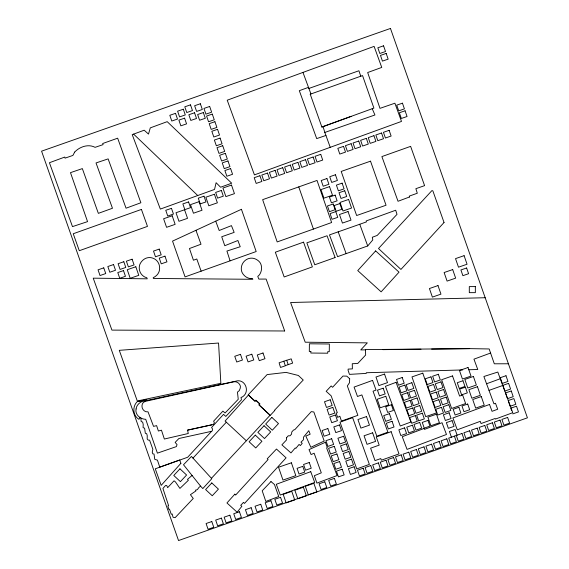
<?xml version="1.0" encoding="UTF-8"?>
<svg xmlns="http://www.w3.org/2000/svg" width="569" height="569" viewBox="0 0 569 569"><rect width="100%" height="100%" fill="white"/><g stroke="black" fill="none" stroke-linecap="round" stroke-linejoin="round"><path stroke-width="0.85" d="M462.718 369.935L366.251 372.738L366.265 373.399L349.451 374.381L348.1 370.327L348.143 369.11L352.375 368.883L352.268 363.733L357.766 363.456L365.639 355.028L365.511 349.586L469.688 348.633L489.169 348.961L494.305 363.797L508.409 363.776M140.899 418.087L141.133 421.458L142.655 422.148L143.21 424.453L143.082 427.611L144.611 428.201L145.33 433.286L146.667 433.685L147.229 435.605L147.193 438.955L148.239 440.122L149.576 440.129L152.848 449.268L152.243 452.227L152.798 453.863L154 453.991L154.761 459.347L157.435 460.136L159.768 467.156L187.656 457.263L211.554 431.345M139.938 417.504L138.95 419.332C132.833 415.839 132.157 406.33 137.3 401.593L146.724 399.737L146.873 400.412M367.716 245.95L372.787 239.919L372.311 237.252L377.211 235.424L397.006 214.357L395.697 210.238L366.18 220.95L366.422 221.917L329.465 234.905L337.573 256.669L367.716 245.95L359.75 224.264M192.976 458.109L226.334 422.198M211.433 478.309L270.083 415.242L259.002 404.879L259.805 403.954L255.872 400.27L255.026 401.173L248.212 394.822L267.117 374.587L286.065 372.382L298.362 375.476L303.241 380.028L274.557 410.221L274.82 410.469L270.247 415.37L259.002 404.879L259.848 403.969L255.872 400.227L255.033 401.259L248.418 395.057L225.089 421.039L246.32 440.762M192.166 475.35L187.5 479.375L188.353 480.307L179.925 488.408L175.472 481.943L174.05 480.805L167.656 487.654L166.731 485.57L165.536 485.499L162.926 488.472L168.623 505.72L167.876 506.033L168.829 509.461L169.477 509.134L171.269 514.319L172.179 513.971L173.076 517.299L175.131 517.662L193.254 498.465L190.423 494.689L195.871 490.947L195.423 490.201L197.407 489.61L198.894 487.469L200.594 486.154L202.82 488.572L211.789 478.7L191.454 456.452L183.503 464.752L200.594 486.154M351.151 116.375L321.876 127.036L310.233 94.219L310.93 93.928L302.964 72.419L374.103 46.381L381.749 67.419L367.666 72.54L379.985 108.352L394.893 103.209L401.494 121.417L254.428 174.882L227.223 100.201L302.964 72.419M133.63 134.113L132.221 134.64L160.337 209.086L214.549 189.427L216.106 182.706L220.601 187.237L231.697 183.211L167.194 121.659L150.287 127.876L148.495 134.085L144.177 130.209L133.63 134.113L197.735 195.53M490.371 353.114L473.956 359.16L477.761 369.494L468.913 369.75M486.559 383.769L500.272 378.741M308.298 87.42L299.315 90.684L316.705 138.608L325.937 135.45L330.255 147.385M321.876 127.036L373.904 108.096L362.553 75.585L310.233 94.219M313.419 229.072L331.627 222.522L317.025 180.444L262.643 199.662L277.188 241.925L313.419 229.072L298.768 186.909M488.999 390.384L502.754 385.49M308.69 88.522L358.911 70.762L360.774 76.218M285.311 365.647L292.608 363.107L291.2 358.854L286.684 360.298M325.916 135.458L324.821 132.449L374.935 114.981L372.218 108.707M508.16 400.555L513.871 398.584L515.841 404.303L510.13 406.273L508.444 401.373M512.761 413.891L518.473 411.92L516.503 406.202L510.784 408.179L511.631 410.626M283.81 361.237L285.361 365.796L280.51 367.46L279.102 362.794L286.669 360.262L288.206 364.629M211.355 424.915L213.567 424.268L214.349 422.547L213.595 421.202L222.877 411.138L225.082 412.973L238.247 399.303L237.458 392.112L239.293 390.597L240.274 388.115L240.388 386.102C239.606 383.157 236.647 381.202 233.624 381.82L145.621 401.294L143.424 402.319C139.995 405.967 142.975 412.518 148.032 411.849L153.545 426.373L156.617 425.633L158.388 431.018L161.461 430.185L164.349 439.026L188.268 433.507L187.542 430.093L211.355 424.915L187.564 430.192M146.724 399.737L137.3 401.593M485.179 297.729L290.588 302.502L305.212 342.204L367.304 342.865L360.76 349.914L365.184 349.857M382.901 349.651L420.982 349.21M431.608 349.082L469.688 348.633M284.543 330.987L111.922 330.105L93.231 278.17L147.25 278.824L146.894 277.892A2.184 2.184 0 0 0 145.714 277.38A11.16 11.16 0 0 1 144.526 276.868A10.619 10.619 0 0 1 140.892 273.497A10.285 10.285 0 0 1 139.355 269.244A9.965 9.965 0 0 1 139.732 264.791A10.683 10.683 0 0 1 141.731 261.399A11.017 11.017 0 0 1 144.882 258.753A9.844 9.844 0 0 1 148.559 257.615A9.915 9.915 0 0 1 152.357 257.999A10.114 10.114 0 0 1 156.006 259.948A10.157 10.157 0 0 1 158.979 264.244A11.017 11.017 0 0 1 159.605 267.729A10.754 10.754 0 0 1 159.064 271.562A10.014 10.014 0 0 1 157.293 274.649A13.471 13.471 0 0 1 154.725 276.847L154.021 277.288A0.974 0.974 0 0 0 153.217 277.786L153.353 278.469L252.821 279.294L252.558 278.582A1.053 1.053 0 0 0 251.576 278.59L250.659 278.597A10.534 10.534 0 0 1 243.817 274.998A10.164 10.164 0 0 1 241.839 271.847A9.765 9.765 0 0 1 241.363 267.558A10.484 10.484 0 0 1 244.663 260.922A10.235 10.235 0 0 1 248.447 258.653A9.886 9.886 0 0 1 253.063 258.283A10.569 10.569 0 0 1 257.117 259.905A10 10 0 0 1 260.282 262.999A9.858 9.858 0 0 1 261.541 267.501A11.394 11.394 0 0 1 261.015 271.534A10.562 10.562 0 0 1 259.251 275.026L258.511 275.752A2.112 2.112 0 0 0 257.778 276.477L258.852 279.094L266.128 279.066L284.685 330.987M215.715 221.17L219.186 230.495L231.448 225.63L234.158 232.387L221.718 236.754L224.776 245.716L237.892 240.502L240.232 246.718L226.924 251.057L230.096 260.844M338.192 231.839L346.137 253.625M195.956 230.296L201.006 244.215L189.456 248.525L193.424 260.211L196.81 259.002L201.142 271.164M454.411 436.153L456.381 441.871L450.669 443.841L448.699 438.123L457.113 435.207L455.143 429.495L449.432 431.466L451.402 437.177M323.078 126.645L324.821 132.449M310.852 351.493L310.838 353.036L327.723 353.2L327.737 351.663L329.266 351.678L329.351 344.003L309.394 343.79L309.308 351.464L310.852 351.493M286.52 437.76L286.47 439.986L281.89 444.837L290.951 452.924L295.283 447.931L295.816 448.436L299.066 444.439L300.375 445.548L302.231 443.336L300.958 442.177L303.384 439.823L303.526 437.12L308.811 430.719L310.141 434.197L305.852 436.103L310.845 447.284L324.209 441.046L313.846 411.992L311.279 411.629L294.863 429.609L293.512 430.057L291.776 431.992L291.563 434.09L290.019 435.804L288.234 435.804L286.52 437.76M136.076 408.955C134.782 414.63 140.415 419.275 145.728 419.303L157.407 453.144L176.354 446.615L177.044 444.609L175.145 442.39L178.922 438.5L211.867 431.245L212.457 430.292L212.372 428.564L211.547 427.539L223.517 414.374L225.815 416.43L241.412 399.836L241.043 397.311L241.818 397.233C250.787 392.518 245.445 377.894 235.452 381.266L142.094 401.444C139.092 402.802 136.389 405.569 136.076 408.955M349.679 378.734L349.473 382.766L347.339 385.931L357.88 415.327L341.457 421.046L339.842 416.231L337.673 417.397L336.108 413.158L337.317 412.703L331.122 395.789L326.165 391.301L331.179 385.938L332.588 387.297L342.972 376.059L346.784 376.137L349.679 378.734M74.667 152.087L72.91 155.422L65.072 158.139L64.788 157.065L49.418 162.727L72.483 226.611L87.555 221.626L70.485 172.649L82.349 168.602L98.352 213.354L112.47 208.261L96.026 162.947L108.124 158.886L126.048 208.197L140.877 202.756L117.655 138.189L102.683 143.523L103.06 144.647L95.08 147.335C88.309 143.708 79.624 146.731 74.667 152.087M180.899 463.308L161.183 485.378L155.266 468.799L179.697 459.987L180.899 463.308M234.855 494.162L226.953 502.96L237.124 512.207L241.846 506.318L240.715 505.329L243.496 502.37L244.521 503.416L286.086 457.846L276.477 449.041L267.224 458.799L268.077 459.539L235.651 495.044L234.855 494.162M375.64 250.901L357.745 270.588L381.13 291.847L399.025 272.16L375.64 250.901M444.04 222.507L400.939 269.429L378.499 248.518L431.942 190.572L432.874 190.899L444.04 222.507M179.953 468.828L173.773 475.464L180.401 481.644L186.582 475.015L179.953 468.828M255.289 435.129L249.108 441.764L255.737 447.945L261.925 441.316L255.289 435.129M264.052 425.733L257.871 432.362L264.5 438.55L270.688 431.921L264.052 425.733M271.861 417.404L265.673 424.033L272.309 430.214L278.49 423.585L271.861 417.404M211.796 482.939L205.608 489.575L212.244 495.755L218.425 489.127L211.796 482.939M270.979 481.58L262.195 490.805L265.823 501.438L278.732 496.524L274.464 484.511L270.979 481.58M241.427 209.292L172.542 241.114L185.067 276.897L256.178 251.541L241.427 209.292M325.418 442.241L309.01 449.61L311.094 454.553L314.138 453.223L321.3 472.846L314.33 475.72L316.89 483.102L337.076 475.57L326.599 447.917L327.317 447.611L325.418 442.241M424.111 428.443L402.262 436.715L407.063 449.396L446.473 434.467L442.028 422.731L424.467 429.382L424.111 428.443M409.566 196.959L398.03 201.277L381.884 156.582L410.619 146.361L424.595 185.636L415.868 188.695L417.305 193.24L409.26 196.113L409.566 196.959M396.067 382.332L385.426 386.315L400.263 425.996L410.903 422.02L396.067 382.332M489.511 404.467L452.91 417.945L457.277 429.801L480.243 421.345L481.054 423.542L495.151 418.485L495.45 419.061L512.769 412.689L497.811 372.055L483.885 376.507L493.956 403.841L495.492 403.272L497.69 409.246L492.043 411.323L489.511 404.467M310.752 471.673L276.314 484.276L280.254 495.051L314.7 482.455L310.752 471.673M372.539 380.398L354.082 387.084L357.488 396.486L361.863 394.9L376.82 436.181L387.894 432.17L373.044 391.188L376.052 390.099L372.539 380.398M303.533 242.145L275.332 252.216L284.166 276.968L312.374 266.889L303.533 242.145M352.631 417.639L340.013 422.162L356.763 468.906L369.381 464.382L352.631 417.639M141.425 209.42L73.237 233.745L79.29 250.716L147.478 226.391L141.425 209.42M335.098 257.551L314.771 264.777L306.862 242.842L327.054 235.765L335.098 257.551M391.138 431.7L376.301 436.964L379.203 445.129L370.604 448.18L375.014 460.613L380.775 458.571L381.344 460.179L399.018 453.906L391.138 431.7M390.462 28.45L41.573 151.169L178.538 540.55L527.427 417.831L390.462 28.45M370.519 161.169L341.201 171.44L356.642 215.53L386.052 205.231L370.519 161.169M452.519 375.91L441.629 379.729L451.622 408.471L465.62 403.549L462.625 395.007L459.603 396.074L452.519 375.91M190.501 104.852L184.79 106.823L186.76 112.541L192.471 110.571L190.501 104.852M183.318 109.227L177.599 111.197L179.576 116.908L185.288 114.938L183.318 109.227M200.352 103.757L194.641 105.727L196.611 111.439L202.322 109.468L200.352 103.757M175.522 113.338L169.811 115.308L171.781 121.026L177.5 119.056L175.522 113.338M383.556 45.812L377.844 47.782L379.815 53.493L385.533 51.523L383.556 45.812M209.669 106.46L203.951 108.43L205.921 114.149L211.64 112.178L209.669 106.46M194.548 112.762L188.837 114.732L190.807 120.443L196.518 118.473L194.548 112.762M184.591 118.153L178.879 120.123L180.85 125.841L186.561 123.871L184.591 118.153M203.339 112.562L197.628 114.533L199.598 120.244L205.309 118.274L203.339 112.562M386.187 53.429L380.476 55.399L382.446 61.111L388.158 59.14L386.187 53.429M212.294 114.085L206.583 116.055L208.553 121.766L214.264 119.796L212.294 114.085M214.918 121.702L209.207 123.672L211.177 129.383L216.896 127.413L214.918 121.702M217.55 129.319L211.839 131.29L213.809 137.001L219.52 135.031L217.55 129.319M220.089 138.089L214.378 140.059L216.348 145.771L222.059 143.801L220.089 138.089M222.721 145.707L217.002 147.677L218.973 153.395L224.691 151.418L222.721 145.707M225.345 153.324L219.634 155.294L221.604 161.013L227.316 159.043L225.345 153.324M227.977 160.942L222.259 162.912L224.229 168.63L229.947 166.66L227.977 160.942M402.454 103.167L396.742 105.144L398.713 110.855L404.424 108.885L402.454 103.167M230.601 168.559L224.89 170.536L226.86 176.248L232.572 174.278L230.601 168.559M405.085 110.791L399.367 112.762L401.337 118.473L407.055 116.503L405.085 110.791M373.947 135.678L368.235 137.655L370.206 143.367L375.917 141.397L373.947 135.678M381.55 133.011L375.839 134.981L377.809 140.692L383.52 138.722L381.55 133.011M389.153 130.337L383.442 132.307L385.412 138.018L391.123 136.048L389.153 130.337M358.74 141.027L353.029 142.997L354.999 148.715L360.718 146.745L358.74 141.027M366.344 138.352L360.632 140.33L362.602 146.041L368.314 144.071L366.344 138.352M231.498 185.074L222.927 188.033L225.879 196.604L234.449 193.645L231.498 185.074M343.541 146.375L337.822 148.345L339.793 154.064L345.511 152.094L343.541 146.375M351.144 143.701L345.426 145.671L347.396 151.39L353.114 149.419L351.144 143.701M313.142 157.016L307.424 158.993L309.394 164.704L315.112 162.734L313.142 157.016M320.738 154.341L315.027 156.319L316.997 162.03L322.708 160.06L320.738 154.341M297.936 162.364L292.217 164.334L294.194 170.053L299.906 168.083L297.936 162.364M305.539 159.69L299.82 161.66L301.79 167.378L307.509 165.408L305.539 159.69M275.126 170.387L269.414 172.357L271.385 178.076L277.096 176.106L275.126 170.387M282.729 167.713L277.018 169.683L278.988 175.401L284.699 173.431L282.729 167.713M290.332 165.038L284.621 167.009L286.591 172.727L292.302 170.757L290.332 165.038M259.926 175.736L254.208 177.706L256.178 183.424L261.896 181.454L259.926 175.736M267.522 173.061L261.811 175.032L263.781 180.75L269.493 178.78L267.522 173.061M203.994 196.191L198.282 198.161L200.252 203.88L205.971 201.91L203.994 196.191M221.362 190.444L215.644 192.422L217.614 198.133L223.333 196.163L221.362 190.444M188.574 201.945L182.862 203.915L184.833 209.627L190.544 207.657L188.574 201.945M171.475 208.332L165.764 210.302L167.734 216.021L173.445 214.051L171.475 208.332M214.428 194.249L205.857 197.208L208.809 205.779L217.379 202.82L214.428 194.249M199.072 201.689L190.501 204.648L193.453 213.219L202.023 210.26L199.072 201.689M184.576 209.769L176.006 212.728L178.965 221.298L187.535 218.34L184.576 209.769M172.187 215.793L163.616 218.745L166.568 227.316L175.145 224.364L172.187 215.793M335.44 174.754L329.728 176.724L331.699 182.436L337.41 180.465L335.44 174.754M326.926 178.545L321.215 180.515L323.185 186.227L328.903 184.256L326.926 178.545M329.522 186.639L320.952 189.598L323.91 198.168L332.481 195.21L329.522 186.639M342.118 183.147L336.407 185.117L338.377 190.828L344.089 188.858L342.118 183.147M103.764 267.85L98.053 269.82L100.023 275.531L105.734 273.561L103.764 267.85M113.551 264.557L107.833 266.527L109.803 272.245L115.521 270.268L113.551 264.557M159.22 249.108L153.502 251.078L155.472 256.797L161.191 254.827L159.22 249.108M123.822 261.733L118.103 263.703L120.073 269.422L125.792 267.451L123.822 261.733M132.108 259.208L126.396 261.178L128.366 266.889L134.078 264.919L132.108 259.208M344.743 190.764L339.032 192.735L341.002 198.446L346.713 196.476L344.743 190.764M335.141 195.117L329.43 197.087L331.4 202.799L337.111 200.829L335.141 195.117M164.974 256.15L159.263 258.12L161.233 263.831L166.945 261.861L164.974 256.15M123.487 270.595L117.776 272.565L119.746 278.277L125.457 276.306L123.487 270.595M135.82 266.761L127.25 269.72L130.209 278.291L138.779 275.339L135.82 266.761M333.164 204.001L327.452 205.971L329.423 211.682L335.134 209.712L333.164 204.001M348.605 199.463L340.034 202.422L342.986 210.992L351.557 208.034L348.605 199.463M339.885 203.581L334.174 205.551L336.144 211.27L341.855 209.3L339.885 203.581M335.788 211.618L330.077 213.588L332.047 219.307L337.766 217.337L335.788 211.618M348.05 211.547L339.48 214.506L342.438 223.076L351.009 220.118L348.05 211.547M464.098 255.666L455.527 258.618L458.486 267.188L467.057 264.236L464.098 255.666M452.696 269.571L444.126 272.53L447.085 281.1L455.655 278.141L452.696 269.571M466.623 267.992L460.911 269.962L462.882 275.673L468.593 273.703L466.623 267.992M438.002 285.574L429.431 288.533L432.383 297.103L440.954 294.145L438.002 285.574M240.474 354.323L234.762 356.294L236.732 362.005L242.451 360.035L240.474 354.323M251.811 354.217L246.093 356.187L248.063 361.905L253.781 359.935L251.811 354.217M263.006 352.993L257.288 354.964L259.258 360.675L264.976 358.705L263.006 352.993M384.544 374.061L375.974 377.019L378.933 385.59L387.503 382.631L384.544 374.061M330.212 399.765L324.494 401.735L326.471 407.447L332.182 405.477L330.212 399.765M402.219 377.503L396.508 379.473L398.478 385.185L404.189 383.214L402.219 377.503M422.795 373.172L411.984 376.898L425.69 416.65L436.501 412.923L422.795 373.172M383.2 388.193L377.482 390.163L379.452 395.882L385.17 393.912L383.2 388.193M332.837 407.383L327.125 409.353L329.095 415.064L334.807 413.094L332.837 407.383M404.851 385.121L399.132 387.091L401.109 392.809L406.821 390.839L404.851 385.121M411.856 382.709L406.138 384.68L408.108 390.391L413.827 388.421L411.856 382.709M430.975 376.849L425.256 378.819L427.227 384.53L432.945 382.56L430.975 376.849M438.343 374.26L432.632 376.23L434.602 381.941L440.321 379.971L438.343 374.26M468.038 367.524L459.468 370.476L462.426 379.046L470.997 376.095L468.038 367.524M385.796 396.287L377.226 399.246L380.177 407.817L388.748 404.858L385.796 396.287M335.468 415L329.75 416.97L331.72 422.682L337.438 420.711L335.468 415M407.475 392.738L401.764 394.708L403.734 400.427L409.445 398.456L407.475 392.738M414.481 390.327L408.77 392.297L410.74 398.008L416.451 396.038L414.481 390.327M433.599 384.466L427.888 386.436L429.858 392.148L435.57 390.178L433.599 384.466M440.975 381.877L435.264 383.847L437.234 389.559L442.945 387.589L440.975 381.877M391.408 404.765L385.697 406.735L387.667 412.447L393.378 410.477L391.408 404.765M473.401 376.465L464.83 379.423L467.789 387.994L476.36 385.042L473.401 376.465M462.981 380.739L457.27 382.709L459.24 388.421L464.951 386.451L462.981 380.739M327.851 428.557L322.139 430.527L324.11 436.245L329.821 434.268L327.851 428.557M410.107 400.356L404.388 402.333L406.358 408.044L412.077 406.074L410.107 400.356M417.105 397.944L411.394 399.915L413.364 405.626L419.083 403.656L417.105 397.944M339.522 424.936L333.811 426.906L335.781 432.618L341.492 430.648L339.522 424.936M436.231 392.084L430.513 394.054L432.483 399.765L438.201 397.795L436.231 392.084M443.6 389.495L437.888 391.465L439.858 397.176L445.57 395.206L443.6 389.495M366.507 416.572L357.937 419.531L360.895 428.101L369.466 425.143L366.507 416.572M465.364 387.162L459.645 389.132L461.615 394.85L467.334 392.88L465.364 387.162M389.431 413.649L383.719 415.619L385.69 421.337L391.401 419.367L389.431 413.649M505.99 375.732L500.279 377.702L502.249 383.414L507.961 381.443L505.99 375.732M412.731 407.98L407.02 409.95L408.99 415.662L414.701 413.691L412.731 407.98M419.737 405.562L414.026 407.532L415.996 413.243L421.707 411.273L419.737 405.562M438.855 399.701L433.144 401.671L435.114 407.39L440.826 405.42L438.855 399.701M446.231 397.112L440.513 399.082L442.49 404.801L448.201 402.824L446.231 397.112M477.455 386.707L468.884 389.665L471.836 398.236L480.407 395.277L477.455 386.707M331.663 438.72L325.952 440.691L327.922 446.402L333.633 444.432L331.663 438.72M343.633 436.267L337.915 438.237L339.885 443.955L345.603 441.985L343.633 436.267M392.062 421.266L386.344 423.244L388.314 428.955L394.033 426.985L392.062 421.266M508.615 383.35L502.904 385.32L504.874 391.031L510.592 389.061L508.615 383.35M415.363 415.598L409.644 417.568L411.615 423.279L417.333 421.309L415.363 415.598M422.362 413.179L416.65 415.15L418.62 420.861L424.332 418.891L422.362 413.179M441.487 407.319L435.769 409.289L437.739 415.007L443.457 413.037L441.487 407.319M448.856 404.73L443.144 406.7L445.114 412.418L450.826 410.448L448.856 404.73M372.638 432.81L364.068 435.769L367.026 444.339L375.597 441.38L372.638 432.81M334.288 446.338L328.576 448.308L330.546 454.026L336.258 452.049L334.288 446.338M481.289 396.579L472.718 399.538L475.677 408.108L484.247 405.149L481.289 396.579M291.385 462.789L278.533 467.22L282.964 480.08L295.823 475.641L291.385 462.789M346.258 443.884L340.547 445.861L342.517 451.573L348.228 449.602L346.258 443.884M436.48 414.196L427.909 417.155L430.861 425.726L439.432 422.774L436.48 414.196M467.711 404.026L462 405.996L463.97 411.707L469.681 409.737L467.711 404.026M458.884 407.304L453.166 409.275L455.136 414.993L460.854 413.023L458.884 407.304M419.716 422.454L413.997 424.424L415.967 430.136L421.686 428.165L419.716 422.454M511.247 390.967L505.535 392.937L507.505 398.656L513.217 396.685L511.247 390.967M404.58 427.867L398.862 429.837L400.832 435.555L406.551 433.585L404.58 427.867M412.468 425.185L406.757 427.155L408.727 432.874L414.438 430.904L412.468 425.185M449.119 412.81L443.4 414.78L445.371 420.498L451.089 418.521L449.119 412.81M427.973 420.427L422.262 422.397L424.232 428.108L429.944 426.138L427.973 420.427M309.266 462.505L303.554 464.475L305.525 470.186L311.243 468.216L309.266 462.505M336.919 453.955L331.208 455.925L333.178 461.644L338.889 459.674L336.919 453.955M302.779 466.367L297.061 468.337L299.031 474.048L304.749 472.078L302.779 466.367M348.882 451.509L343.171 453.479L345.141 459.19L350.853 457.22L348.882 451.509M452.092 420.647L446.381 422.618L448.351 428.336L454.062 426.366L452.092 420.647M339.544 461.573L333.832 463.543L335.802 469.261L341.514 467.291L339.544 461.573M351.514 459.126L345.796 461.096L347.773 466.808L353.484 464.837L351.514 459.126M342.175 469.197L336.457 471.168L338.427 476.879L344.145 474.909L342.175 469.197M354.138 466.744L348.427 468.714L350.397 474.425L356.109 472.455L354.138 466.744M313.875 483.337L305.304 486.289L308.263 494.859L316.833 491.908L313.875 483.337M303.412 487.256L294.842 490.215L297.8 498.785L306.371 495.827L303.412 487.256M291.762 491.36L283.184 494.312L286.143 502.882L294.714 499.931L291.762 491.36M500.023 420.107L494.312 422.077L496.282 427.796L501.993 425.825L500.023 420.107M507.626 417.433L501.915 419.41L503.885 425.121L509.596 423.151L507.626 417.433M484.816 425.456L479.105 427.426L481.075 433.144L486.787 431.174L484.816 425.456M492.42 422.781L486.708 424.751L488.679 430.47L494.39 428.5L492.42 422.781M462.014 433.478L456.295 435.449L458.265 441.167L463.984 439.197L462.014 433.478M469.617 430.804L463.899 432.774L465.869 438.493L471.587 436.523L469.617 430.804M477.213 428.13L471.502 430.1L473.472 435.818L479.19 433.848L477.213 428.13M446.807 438.827L441.096 440.797L443.066 446.516L448.777 444.545L446.807 438.827M431.601 444.176L425.889 446.146L427.86 451.864L433.571 449.887L431.601 444.176M439.204 441.501L433.493 443.471L435.463 449.19L441.174 447.213L439.204 441.501M408.798 452.199L403.08 454.169L405.05 459.88L410.768 457.91L408.798 452.199M416.401 449.524L410.683 451.494L412.653 457.206L418.371 455.236L416.401 449.524M423.997 446.85L418.286 448.82L420.256 454.531L425.975 452.561L423.997 446.85M393.592 457.547L387.88 459.517L389.85 465.229L395.562 463.258L393.592 457.547M401.195 454.873L395.483 456.843L397.454 462.554L403.165 460.584L401.195 454.873M370.782 465.57L365.07 467.54L367.041 473.252L372.759 471.281L370.782 465.57M378.385 462.896L372.674 464.866L374.644 470.577L380.355 468.607L378.385 462.896M385.988 460.221L380.277 462.192L382.247 467.903L387.958 465.933L385.988 460.221M363.186 468.244L357.467 470.214L359.437 475.926L365.156 473.956L363.186 468.244M334.394 478.365L328.683 480.343L330.653 486.054L336.364 484.084L334.394 478.365M324.792 481.808L319.081 483.778L321.051 489.496L326.762 487.526L324.792 481.808M280.538 497.313L274.827 499.283L276.797 504.995L282.516 503.024L280.538 497.313M260.751 504.269L255.04 506.239L257.01 511.958L262.729 509.988L260.751 504.269M270.936 500.756L265.225 502.726L267.195 508.437L272.907 506.467L270.936 500.756M239.457 511.759L233.745 513.736L235.715 519.447L241.427 517.477L239.457 511.759M251.149 507.712L245.438 509.682L247.408 515.4L253.12 513.43L251.149 507.712M221.405 518.11L215.687 520.087L217.657 525.799L223.375 523.829L221.405 518.11M229.855 515.201L224.143 517.171L226.113 522.89L231.825 520.919L229.855 515.201M211.796 521.553L206.085 523.523L208.055 529.241L213.766 527.271L211.796 521.553M220.85 383.307L137.293 400.989L119.284 350.326L218.56 343.036L220.85 383.307M475.343 286.605L469.304 286.605L469.304 292.651L475.343 292.651L475.343 286.605"/></g></svg>
